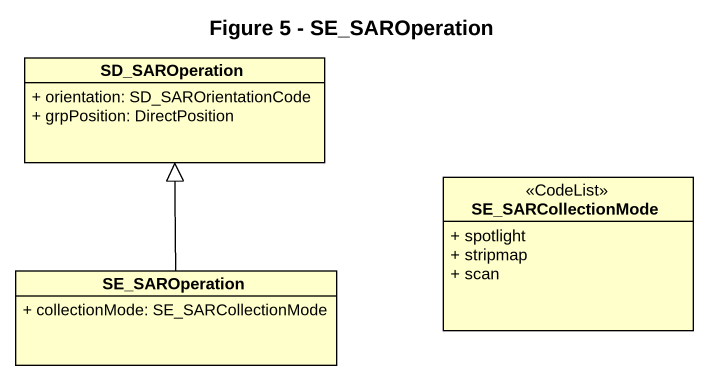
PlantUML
@startuml
title Figure 5 - SE_SAROperation
hide circle
hide empty members
skinparam classAttributeIconSize 0
class SD_SAROperation {
  + orientation: SD_SAROrientationCode
  + grpPosition: DirectPosition
}
class SE_SARCollectionMode <<CodeList>> {
  + spotlight
  + stripmap
  + scan
}
class SE_SAROperation {
  + collectionMode: SE_SARCollectionMode
}
SE_SAROperation -up-|> SD_SAROperation
@enduml
